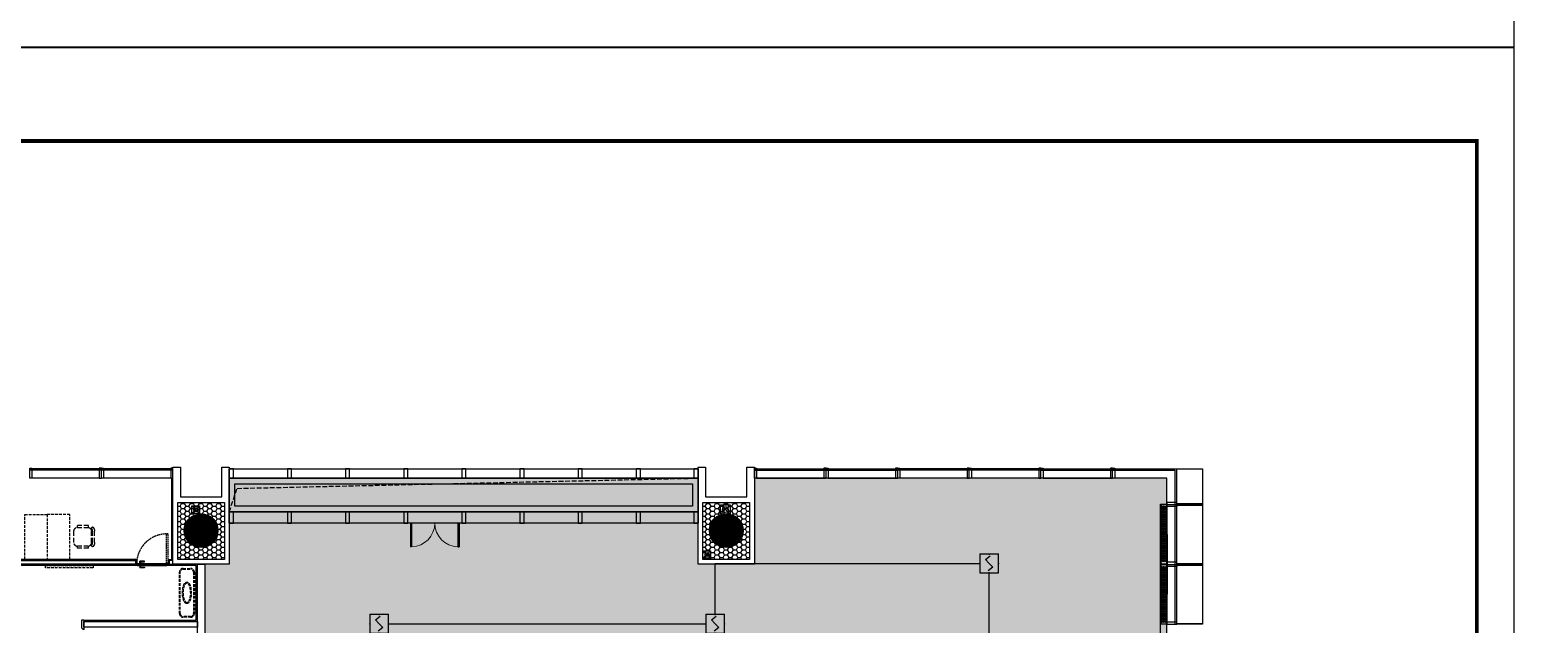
# Model space of a CAD drawing. Extents: x -284868 to 304789, y -137694 to 137894.
# Drawn here: x 198018 to 237597, y -68988 to -53123 of the extents above; entities that cross this region are included whole.
import ezdxf
from ezdxf.enums import TextEntityAlignment as Align

# ---------------------------------------------------------------- set-up
doc = ezdxf.new("R2010")
doc.units = 0
doc.linetypes.add('DASH', pattern=[0.35, 0.25, -0.1])
doc.linetypes.add('DASHED', pattern=[0.75, 0.5, -0.25])
doc.layers.get('0').update_dxf_attribs({"linetype": 'CONTINUOUS'})
for name, color, linetype in [('0-墙', 4, 'CONTINUOUS'), ('0-建筑外轮廓', 8, 'CONTINUOUS'), ('0-建筑柱体', 251, 'CONTINUOUS'), ('0-消防栓(给排水)', 9, 'CONTINUOUS'), ('0-窗', 11, 'CONTINUOUS'), ('0-非设计区域', 251, 'CONTINUOUS'), ('E-FIRE-CIRC', 120, 'CONTINUOUS'), ('E-FIRE-EQPM', 3, 'CONTINUOUS'), ('F-地漏', 8, 'CONTINUOUS'), ('P-完成面', 42, 'CONTINUOUS'), ('P-平面家具', 3, 'CONTINUOUS'), ('P-门扇', 6, 'CONTINUOUS'), ('TEL_TITLE', 7, 'CONTINUOUS'), ('WIRE-照明', 130, 'CONTINUOUS')]:
    doc.layers.add(name, color=color, linetype=linetype)
doc.styles.get("Standard").update_dxf_attribs({"font": 'GBENOR', "bigfont": 'GBCBIG'})

# ---------------------------------------------------------------- blocks, each defined once
blk = doc.blocks.new('_YZH')
at = {"const_width": 0.5}
blk.add_lwpolyline([(-0.25, 0, 1), (0.25, 0, 1)], format="xyb", close=True, dxfattribs=at)
at = {"color": 4}
blk.add_circle((0, 0), 0.5, dxfattribs=at)
blk = doc.blocks.new('sgASGHHHH')
at = {"xscale": 900, "yscale": 900, "zscale": 900}
for p in [(-108646, -884824), (-94646, -884824)]:
    blk.add_blockref('_YZH', p, dxfattribs=at)
blk = doc.blocks.new('A$C3B8026B3')
for p, q in [((9985, 54450), (8185, 54450)), ((11895, 54450), (10095, 54450)), ((27505, 54450), (29305, 54450)), ((29415, 54450), (31215, 54450)), ((33125, 54450), (31325, 54450)), ((35035, 54450), (33235, 54450)), ((35145, 54450), (36945, 54450)), ((38450, 54450), (37055, 54450)), ((38450, 52205), (38450, 54450)), ((38712, 53804, 0), (38450, 53804, 0)), ((38450, 53804, 0), (38450, 53749, 0)), ((38450, 53694, 0), (38450, 53749, 0)), ((38450, 53749, 0), (38712, 53749, 0)), ((38450, 53749, 0), (38712, 53749, 0)), ((38712, 53694, 0), (38450, 53694, 0)), ((38712, 53749, 0), (38712, 53804, 0)), ((38712, 53755, 0), (38712, 53769, 0)), ((38712, 53769, 0), (39400, 53769, 0)), ((39400, 53755, 0), (38712, 53755, 0)), ((38712, 53749, 0), (38712, 53694, 0)), ((38712, 53743, 0), (38712, 53728, 0)), ((39400, 53743, 0), (38712, 53743, 0)), ((38712, 53728, 0), (39400, 53728, 0)), ((39400, 53769, 0), (39400, 53755, 0)), ((39400, 53728, 0), (39400, 53743, 0)), ((38450, 52095), (38450, 50605))]:
    blk.add_line(p, q)
for points in [[(8130, 54712), (8185, 54712), (8185, 54450), (8130, 54450)], [(10040, 54712), (9985, 54712), (9985, 54450), (10040, 54450)], [(10040, 54712), (10095, 54712), (10095, 54450), (10040, 54450)], [(11950, 54712), (11895, 54712), (11895, 54450), (11950, 54450)], [(27450, 54712), (27505, 54712), (27505, 54450), (27450, 54450)], [(29360, 54712), (29305, 54712), (29305, 54450), (29360, 54450)], [(29360, 54712), (29415, 54712), (29415, 54450), (29360, 54450)], [(31270, 54712), (31215, 54712), (31215, 54450), (31270, 54450)], [(31270, 54712), (31325, 54712), (31325, 54450), (31270, 54450)], [(33180, 54712), (33125, 54712), (33125, 54450), (33180, 54450)], [(33180, 54712), (33235, 54712), (33235, 54450), (33180, 54450)], [(35090, 54712), (35035, 54712), (35035, 54450), (35090, 54450)], [(35090, 54712), (35145, 54712), (35145, 54450), (35090, 54450)], [(37000, 54712), (36945, 54712), (36945, 54450), (37000, 54450)], [(37000, 54712), (37055, 54712), (37055, 54450), (37000, 54450)], [(38712, 52150), (38712, 52205), (38450, 52205), (38450, 52150)], [(38712, 52150), (38712, 52095), (38450, 52095), (38450, 52150)], [(38712, 50550), (38712, 50605), (38450, 50605), (38450, 50550)]]:
    blk.add_lwpolyline(points, close=True)
for points in [[(10040, 54700), (8130, 54700)], [(10040, 54662), (8130, 54662)], [(11950, 54700), (10040, 54700)], [(11950, 54662), (10040, 54662)], [(27450, 54700), (29360, 54700)], [(27450, 54662), (29360, 54662)], [(29360, 54700), (31270, 54700)], [(29360, 54662), (31270, 54662)], [(33180, 54700), (31270, 54700)], [(33180, 54662), (31270, 54662)], [(35090, 54700), (33180, 54700)], [(35090, 54662), (33180, 54662)], [(35090, 54700), (37000, 54700)], [(35090, 54662), (37000, 54662)], [(37000, 54700), (38700, 54700)], [(37000, 54662), (38662, 54662)], [(38662, 54662), (38662, 52150)], [(38700, 54700), (38700, 52150)], [(38700, 54700), (39400, 54700), (39400, 52156)], [(38662, 52150), (38662, 50550)], [(38700, 52150), (38700, 50550)], [(39400, 52144), (39400, 50556)]]:
    blk.add_lwpolyline(points)
at = {"elevation": 0}
blk.add_lwpolyline([(38712, 52156), (38712, 52170), (39400, 52170), (39400, 52156)], close=True, dxfattribs=at)
for points in [[(39400, 52144), (38712, 52144), (38712, 52129), (39400, 52129)], [(39400, 50556), (38712, 50556), (38712, 50570), (39400, 50570)]]:
    blk.add_lwpolyline(points, dxfattribs=at)
blk = doc.blocks.new('dhdhjdlll')
for points in [[(94617, -890022), (94727, -890022), (94727, -889772), (94617, -889772)], [(94617, -891222), (94727, -891222), (94727, -890922), (94617, -890922)]]:
    blk.add_lwpolyline(points, close=True)
blk = doc.blocks.new('tynyc3')
for points in [[(94617, -889772), (107117, -889772), (107117, -890022), (94617, -890022)], [(94617, -890922), (107117, -890922), (107117, -891222), (94617, -891222)]]:
    blk.add_lwpolyline(points, close=True)
for p in [(0, 0), (1550, 0), (3100, 0), (4650, 0), (6200, 0), (7750, 0), (9300, 0), (10850, 0), (12390, 0)]:
    blk.add_blockref('dhdhjdlll', p)
blk = doc.blocks.new('$DorLib2D$00000002')
for p, q in [((-0.5, 0), (-0.5, 0.4875)), ((-0.475, 0.4875), (-0.5, 0.4875)), ((-0.475, 0), (-0.475, 0.4875)), ((0.475, 0), (0.475, 0.4875)), ((0.475, 0.4875), (0.5, 0.4875)), ((0.5, 0), (0.5, 0.4875)), ((-0.5, 0), (-0.475, 0)), ((0.5, 0), (0.475, 0))]:
    blk.add_line(p, q)
at = {"lineweight": 13}
for centre, start, end in [((-0.4875, 0), 0, 88.53072), ((0.4875, 0), 91.46928, 180)]:
    blk.add_arc(centre, 0.4875, start, end, dxfattribs=at)
blk = doc.blocks.new('A$C678165FB')
for p, q in [((540, 50506, 0), (540, 52099)), ((543, 50506, 0), (543, 52099)), ((540, 48906, 0), (540, 50494)), ((543, 48906, 0), (543, 50494))]:
    blk.add_line(p, q)
for points in [[(530, 50506), (530, 52099), (700, 52099), (701, 50506)], [(530, 48906), (530, 50494), (701, 50494), (700, 48906)]]:
    blk.add_lwpolyline(points, close=True)
blk.add_lwpolyline([(530, 47300), (530, 52099), (700, 52099)])
for points in [[(557, 52040), (557, 52010, 1), (577, 52010), (577, 52040, 0.999999)], [(557, 51975), (557, 51945, 1), (577, 51945), (577, 51975, 0.999999)], [(557, 51910), (557, 51880, 1), (577, 51880), (577, 51910, 0.999999)], [(557, 51845), (557, 51815, 1), (577, 51815), (577, 51845, 0.999999)], [(596, 52040), (596, 52010, 1), (616, 52010), (616, 52040, 0.999999)], [(596, 51975), (596, 51945, 1), (616, 51945), (616, 51975, 0.999999)], [(596, 51910), (596, 51880, 1), (616, 51880), (616, 51910, 0.999999)], [(596, 51845), (596, 51815, 1), (616, 51815), (616, 51845, 0.999999)], [(636, 52040), (636, 52010, 1), (656, 52010), (656, 52040, 0.999999)], [(636, 51975), (636, 51945, 1), (656, 51945), (656, 51975, 0.999999)], [(636, 51910), (636, 51880, 1), (656, 51880), (656, 51910, 0.999999)], [(636, 51845), (636, 51815, 1), (656, 51815), (656, 51845, 0.999999)], [(675, 52040), (675, 52010, 1), (695, 52010), (695, 52040, 0.999999)], [(675, 51975), (675, 51945, 1), (695, 51945), (695, 51975, 0.999999)], [(675, 51910), (675, 51880, 1), (695, 51880), (695, 51910, 0.999999)], [(675, 51845), (675, 51815, 1), (695, 51815), (695, 51845, 0.999999)], [(557, 51780), (557, 51750, 1), (577, 51750), (577, 51780, 0.999999)], [(557, 51715), (557, 51685, 1), (577, 51685), (577, 51715, 0.999999)], [(557, 51650), (557, 51620, 1), (577, 51620), (577, 51650, 0.999999)], [(557, 51585), (557, 51555, 1), (577, 51555), (577, 51585, 0.999999)], [(557, 51520), (557, 51490, 1), (577, 51490), (577, 51520, 0.999999)], [(557, 51455), (557, 51425, 1), (577, 51425), (577, 51455, 0.999999)], [(596, 51780), (596, 51750, 1), (616, 51750), (616, 51780, 0.999999)], [(596, 51715), (596, 51685, 1), (616, 51685), (616, 51715, 0.999999)], [(596, 51650), (596, 51620, 1), (616, 51620), (616, 51650, 0.999999)], [(596, 51585), (596, 51555, 1), (616, 51555), (616, 51585, 0.999999)], [(596, 51520), (596, 51490, 1), (616, 51490), (616, 51520, 0.999999)], [(596, 51455), (596, 51425, 1), (616, 51425), (616, 51455, 0.999999)], [(636, 51780), (636, 51750, 1), (656, 51750), (656, 51780, 0.999999)], [(636, 51715), (636, 51685, 1), (656, 51685), (656, 51715, 0.999999)], [(636, 51650), (636, 51620, 1), (656, 51620), (656, 51650, 0.999999)], [(636, 51585), (636, 51555, 1), (656, 51555), (656, 51585, 0.999999)], [(636, 51520), (636, 51490, 1), (656, 51490), (656, 51520, 0.999999)], [(636, 51455), (636, 51425, 1), (656, 51425), (656, 51455, 0.999999)], [(675, 51780), (675, 51750, 1), (695, 51750), (695, 51780, 0.999999)], [(675, 51715), (675, 51685, 1), (695, 51685), (695, 51715, 0.999999)], [(675, 51650), (675, 51620, 1), (695, 51620), (695, 51650, 0.999999)], [(675, 51585), (675, 51555, 1), (695, 51555), (695, 51585, 0.999999)], [(675, 51520), (675, 51490, 1), (695, 51490), (695, 51520, 0.999999)], [(675, 51455), (675, 51425, 1), (695, 51425), (695, 51455, 0.999999)], [(557, 51390), (557, 51360, 1), (577, 51360), (577, 51390, 0.999999)], [(557, 51325), (557, 51295, 1), (577, 51295), (577, 51325, 0.999999)], [(557, 51260), (557, 51230, 1), (577, 51230), (577, 51260, 0.999999)], [(557, 51195), (557, 51165, 1), (577, 51165), (577, 51195, 0.999999)], [(557, 51130), (557, 51100, 1), (577, 51100), (577, 51130, 0.999999)], [(557, 51035), (557, 51065, -1), (577, 51065), (577, 51035, -0.999999)], [(596, 51390), (596, 51360, 1), (616, 51360), (616, 51390, 0.999999)], [(596, 51325), (596, 51295, 1), (616, 51295), (616, 51325, 0.999999)], [(596, 51260), (596, 51230, 1), (616, 51230), (616, 51260, 0.999999)], [(596, 51195), (596, 51165, 1), (616, 51165), (616, 51195, 0.999999)], [(596, 51130), (596, 51100, 1), (616, 51100), (616, 51130, 0.999999)], [(596, 51035), (596, 51065, -1), (616, 51065), (616, 51035, -0.999999)], [(636, 51390), (636, 51360, 1), (656, 51360), (656, 51390, 0.999999)], [(636, 51325), (636, 51295, 1), (656, 51295), (656, 51325, 0.999999)], [(636, 51260), (636, 51230, 1), (656, 51230), (656, 51260, 0.999999)], [(636, 51195), (636, 51165, 1), (656, 51165), (656, 51195, 0.999999)], [(636, 51130), (636, 51100, 1), (656, 51100), (656, 51130, 0.999999)], [(636, 51035), (636, 51065, -1), (656, 51065), (656, 51035, -0.999999)], [(675, 51390), (675, 51360, 1), (695, 51360), (695, 51390, 0.999999)], [(675, 51325), (675, 51295, 1), (695, 51295), (695, 51325, 0.999999)], [(675, 51260), (675, 51230, 1), (695, 51230), (695, 51260, 0.999999)], [(675, 51195), (675, 51165, 1), (695, 51165), (695, 51195, 0.999999)], [(675, 51130), (675, 51100, 1), (695, 51100), (695, 51130, 0.999999)], [(675, 51035), (675, 51065, -1), (695, 51065), (695, 51035, -0.999999)], [(557, 50970), (557, 51000, -1), (577, 51000), (577, 50970, -0.999999)], [(557, 50905), (557, 50935, -1), (577, 50935), (577, 50905, -0.999999)], [(557, 50840), (557, 50870, -1), (577, 50870), (577, 50840, -0.999999)], [(557, 50775), (557, 50805, -1), (577, 50805), (577, 50775, -0.999999)], [(557, 50710), (557, 50740, -1), (577, 50740), (577, 50710, -0.999999)], [(557, 50645), (557, 50675, -1), (577, 50675), (577, 50645, -0.999999)], [(596, 50970), (596, 51000, -1), (616, 51000), (616, 50970, -0.999999)], [(596, 50905), (596, 50935, -1), (616, 50935), (616, 50905, -0.999999)], [(596, 50840), (596, 50870, -1), (616, 50870), (616, 50840, -0.999999)], [(596, 50775), (596, 50805, -1), (616, 50805), (616, 50775, -0.999999)], [(596, 50710), (596, 50740, -1), (616, 50740), (616, 50710, -0.999999)], [(596, 50645), (596, 50675, -1), (616, 50675), (616, 50645, -0.999999)], [(636, 50970), (636, 51000, -1), (656, 51000), (656, 50970, -0.999999)], [(636, 50905), (636, 50935, -1), (656, 50935), (656, 50905, -0.999999)], [(636, 50840), (636, 50870, -1), (656, 50870), (656, 50840, -0.999999)], [(636, 50775), (636, 50805, -1), (656, 50805), (656, 50775, -0.999999)], [(636, 50710), (636, 50740, -1), (656, 50740), (656, 50710, -0.999999)], [(636, 50645), (636, 50675, -1), (656, 50675), (656, 50645, -0.999999)], [(675, 50970), (675, 51000, -1), (695, 51000), (695, 50970, -0.999999)], [(675, 50905), (675, 50935, -1), (695, 50935), (695, 50905, -0.999999)], [(675, 50840), (675, 50870, -1), (695, 50870), (695, 50840, -0.999999)], [(675, 50775), (675, 50805, -1), (695, 50805), (695, 50775, -0.999999)], [(675, 50710), (675, 50740, -1), (695, 50740), (695, 50710, -0.999999)], [(675, 50645), (675, 50675, -1), (695, 50675), (695, 50645, -0.999999)], [(557, 50580), (557, 50610, -1), (577, 50610), (577, 50580, -0.999999)], [(557, 50420), (557, 50390, 1), (577, 50390), (577, 50420, 0.999999)], [(557, 50355), (557, 50325, 1), (577, 50325), (577, 50355, 0.999999)], [(557, 50290), (557, 50260, 1), (577, 50260), (577, 50290, 0.999999)], [(596, 50580), (596, 50610, -1), (616, 50610), (616, 50580, -0.999999)], [(596, 50420), (596, 50390, 1), (616, 50390), (616, 50420, 0.999999)], [(596, 50355), (596, 50325, 1), (616, 50325), (616, 50355, 0.999999)], [(596, 50290), (596, 50260, 1), (616, 50260), (616, 50290, 0.999999)], [(636, 50580), (636, 50610, -1), (656, 50610), (656, 50580, -0.999999)], [(636, 50420), (636, 50390, 1), (656, 50390), (656, 50420, 0.999999)], [(636, 50355), (636, 50325, 1), (656, 50325), (656, 50355, 0.999999)], [(636, 50290), (636, 50260, 1), (656, 50260), (656, 50290, 0.999999)], [(675, 50580), (675, 50610, -1), (695, 50610), (695, 50580, -0.999999)], [(675, 50420), (675, 50390, 1), (695, 50390), (695, 50420, 0.999999)], [(675, 50355), (675, 50325, 1), (695, 50325), (695, 50355, 0.999999)], [(675, 50290), (675, 50260, 1), (695, 50260), (695, 50290, 0.999999)], [(557, 50225), (557, 50195, 1), (577, 50195), (577, 50225, 0.999999)], [(557, 50160), (557, 50130, 1), (577, 50130), (577, 50160, 0.999999)], [(557, 50095), (557, 50065, 1), (577, 50065), (577, 50095, 0.999999)], [(557, 50030), (557, 50000, 1), (577, 50000), (577, 50030, 0.999999)], [(557, 49965), (557, 49935, 1), (577, 49935), (577, 49965, 0.999999)], [(557, 49870), (557, 49900, -1), (577, 49900), (577, 49870, -0.999999)], [(596, 50225), (596, 50195, 1), (616, 50195), (616, 50225, 0.999999)], [(596, 50160), (596, 50130, 1), (616, 50130), (616, 50160, 0.999999)], [(596, 50095), (596, 50065, 1), (616, 50065), (616, 50095, 0.999999)], [(596, 50030), (596, 50000, 1), (616, 50000), (616, 50030, 0.999999)], [(596, 49965), (596, 49935, 1), (616, 49935), (616, 49965, 0.999999)], [(596, 49870), (596, 49900, -1), (616, 49900), (616, 49870, -0.999999)], [(636, 50225), (636, 50195, 1), (656, 50195), (656, 50225, 0.999999)], [(636, 50160), (636, 50130, 1), (656, 50130), (656, 50160, 0.999999)], [(636, 50095), (636, 50065, 1), (656, 50065), (656, 50095, 0.999999)], [(636, 50030), (636, 50000, 1), (656, 50000), (656, 50030, 0.999999)], [(636, 49965), (636, 49935, 1), (656, 49935), (656, 49965, 0.999999)], [(636, 49870), (636, 49900, -1), (656, 49900), (656, 49870, -0.999999)], [(675, 50225), (675, 50195, 1), (695, 50195), (695, 50225, 0.999999)], [(675, 50160), (675, 50130, 1), (695, 50130), (695, 50160, 0.999999)], [(675, 50095), (675, 50065, 1), (695, 50065), (695, 50095, 0.999999)], [(675, 50030), (675, 50000, 1), (695, 50000), (695, 50030, 0.999999)], [(675, 49965), (675, 49935, 1), (695, 49935), (695, 49965, 0.999999)], [(675, 49870), (675, 49900, -1), (695, 49900), (695, 49870, -0.999999)], [(557, 49805), (557, 49835, -1), (577, 49835), (577, 49805, -0.999999)], [(557, 49740), (557, 49770, -1), (577, 49770), (577, 49740, -0.999999)], [(557, 49675), (557, 49705, -1), (577, 49705), (577, 49675, -0.999999)], [(557, 49610), (557, 49640, -1), (577, 49640), (577, 49610, -0.999999)], [(557, 49545), (557, 49575, -1), (577, 49575), (577, 49545, -0.999999)], [(557, 49480), (557, 49510, -1), (577, 49510), (577, 49480, -0.999999)], [(596, 49805), (596, 49835, -1), (616, 49835), (616, 49805, -0.999999)], [(596, 49740), (596, 49770, -1), (616, 49770), (616, 49740, -0.999999)], [(596, 49675), (596, 49705, -1), (616, 49705), (616, 49675, -0.999999)], [(596, 49610), (596, 49640, -1), (616, 49640), (616, 49610, -0.999999)], [(596, 49545), (596, 49575, -1), (616, 49575), (616, 49545, -0.999999)], [(596, 49480), (596, 49510, -1), (616, 49510), (616, 49480, -0.999999)], [(636, 49805), (636, 49835, -1), (656, 49835), (656, 49805, -0.999999)], [(636, 49740), (636, 49770, -1), (656, 49770), (656, 49740, -0.999999)], [(636, 49675), (636, 49705, -1), (656, 49705), (656, 49675, -0.999999)], [(636, 49610), (636, 49640, -1), (656, 49640), (656, 49610, -0.999999)], [(636, 49545), (636, 49575, -1), (656, 49575), (656, 49545, -0.999999)], [(636, 49480), (636, 49510, -1), (656, 49510), (656, 49480, -0.999999)], [(675, 49805), (675, 49835, -1), (695, 49835), (695, 49805, -0.999999)], [(675, 49740), (675, 49770, -1), (695, 49770), (695, 49740, -0.999999)], [(675, 49675), (675, 49705, -1), (695, 49705), (695, 49675, -0.999999)], [(675, 49610), (675, 49640, -1), (695, 49640), (695, 49610, -0.999999)], [(675, 49545), (675, 49575, -1), (695, 49575), (695, 49545, -0.999999)], [(675, 49480), (675, 49510, -1), (695, 49510), (695, 49480, -0.999999)], [(557, 49415), (557, 49445, -1), (577, 49445), (577, 49415, -0.999999)], [(557, 49350), (557, 49380, -1), (577, 49380), (577, 49350, -0.999999)], [(557, 49285), (557, 49315, -1), (577, 49315), (577, 49285, -0.999999)], [(557, 49220), (557, 49250, -1), (577, 49250), (577, 49220, -0.999999)], [(557, 49155), (557, 49185, -1), (577, 49185), (577, 49155, -0.999999)], [(557, 49090), (557, 49120, -1), (577, 49120), (577, 49090, -0.999999)], [(596, 49415), (596, 49445, -1), (616, 49445), (616, 49415, -0.999999)], [(596, 49350), (596, 49380, -1), (616, 49380), (616, 49350, -0.999999)], [(596, 49285), (596, 49315, -1), (616, 49315), (616, 49285, -0.999999)], [(596, 49220), (596, 49250, -1), (616, 49250), (616, 49220, -0.999999)], [(596, 49155), (596, 49185, -1), (616, 49185), (616, 49155, -0.999999)], [(596, 49090), (596, 49120, -1), (616, 49120), (616, 49090, -0.999999)], [(636, 49415), (636, 49445, -1), (656, 49445), (656, 49415, -0.999999)], [(636, 49350), (636, 49380, -1), (656, 49380), (656, 49350, -0.999999)], [(636, 49285), (636, 49315, -1), (656, 49315), (656, 49285, -0.999999)], [(636, 49220), (636, 49250, -1), (656, 49250), (656, 49220, -0.999999)], [(636, 49155), (636, 49185, -1), (656, 49185), (656, 49155, -0.999999)], [(636, 49090), (636, 49120, -1), (656, 49120), (656, 49090, -0.999999)], [(675, 49415), (675, 49445, -1), (695, 49445), (695, 49415, -0.999999)], [(675, 49350), (675, 49380, -1), (695, 49380), (695, 49350, -0.999999)], [(675, 49285), (675, 49315, -1), (695, 49315), (695, 49285, -0.999999)], [(675, 49220), (675, 49250, -1), (695, 49250), (695, 49220, -0.999999)], [(675, 49155), (675, 49185, -1), (695, 49185), (695, 49155, -0.999999)], [(675, 49090), (675, 49120, -1), (695, 49120), (695, 49090, -0.999999)], [(557, 49025), (557, 49055, -1), (577, 49055), (577, 49025, -0.999999)], [(557, 48960), (557, 48990, -1), (577, 48990), (577, 48960, -0.999999)], [(596, 49025), (596, 49055, -1), (616, 49055), (616, 49025, -0.999999)], [(596, 48960), (596, 48990, -1), (616, 48990), (616, 48960, -0.999999)], [(636, 49025), (636, 49055, -1), (656, 49055), (656, 49025, -0.999999)], [(636, 48960), (636, 48990, -1), (656, 48990), (656, 48960, -0.999999)], [(675, 49025), (675, 49055, -1), (695, 49055), (695, 49025, -0.999999)], [(675, 48960), (675, 48990, -1), (695, 48990), (695, 48960, -0.999999)]]:
    blk.add_lwpolyline(points, format="xyb", close=True)
blk = doc.blocks.new('A$C10332E08')
for p, q in [((250, 0), (0, 250)), ((250, 250), (0, 0))]:
    blk.add_line(p, q)
blk.add_lwpolyline([(0, 250), (250, 250), (250, 0), (0, 0)], close=True)
blk = doc.blocks.new('A$C2AC726D9')
for centre, radius in [((10904, 708), 50), ((25025, 709), 75), ((24530, -489), 50)]:
    blk.add_circle(centre, radius)
at = {"xscale": 0.8, "yscale": 0.8, "zscale": 0.8, "rotation": 270}
for p in [(10804, 808), (24430, -389)]:
    blk.add_blockref('A$C10332E08', p, dxfattribs=at)
at = {"rotation": 270}
blk.add_blockref('A$C10332E08', (24900, 834), dxfattribs=at)
blk = doc.blocks.new('FZ03')
at = {"color": 8}
for p, q in [((-4, 1), (-4, 3)), ((-4, 3), (0, 3)), ((0, 0), (-4, 1)), ((-3, 7), (3, 7)), ((0, 7), (-3, 5)), ((-3, 3), (-3, 7)), ((0, 5), (-3, 4)), ((0, 7), (3, 5)), ((0, 7), (0, 3)), ((0, 5), (3, 4)), ((0, 3), (4, 3)), ((4, 1), (0, 0)), ((3, 3), (3, 7)), ((4, 3), (4, 1))]:
    blk.add_line(p, q, dxfattribs=at)
blk = doc.blocks.new('A$C79893AB6')
at = {"color": 8, "linetype": 'DASHED', "ltscale": 5}
for points in [[(10, 20), (0, 20), (0, 5), (10, 5)], [(10, 0), (12, 0), (12, 25), (10, 25)], [(13, 0), (15, 0), (15, 25), (13, 25)], [(15, 20), (25, 20), (25, 5), (15, 5)]]:
    blk.add_lwpolyline(points, close=True, dxfattribs=at)
for points in [[(5, 20), (5, 5)], [(12, 18), (13, 18)], [(12, 16), (13, 16)], [(12, 14), (13, 14)], [(12, 10), (13, 10)], [(12, 8), (13, 8)], [(12, 6), (13, 6)], [(20, 20), (20, 5)]]:
    blk.add_lwpolyline(points, dxfattribs=at)
blk = doc.blocks.new('A$C340bdad7')
at = {"color": 8, "linetype": 'DASHED', "ltscale": 30}
for points in [[(-724, 5, 0.414214), (-725, 7), (-775, 7, 0.414214), (-776, 5)], [(-724, -55, -0.414214), (-725, -57), (-775, -57, -0.414214), (-776, -55)]]:
    blk.add_lwpolyline(points, format="xyb", dxfattribs=at)
for points in [[(-776, 5), (-776, 0), (-724, 0), (-724, 5)], [(-740, 48), (-740, 7), (-759, 7), (-759, 67)], [(-740, 48), (-636, 48), (-636, 67), (-759, 67)], [(-776, -55), (-776, -50), (-724, -50), (-724, -55)], [(-740, -98), (-740, -57), (-759, -57), (-759, -117)], [(-740, -98), (-636, -98), (-636, -117), (-759, -117)]]:
    blk.add_lwpolyline(points, dxfattribs=at)
at = {"layer": 'P-门扇'}
for p, q in [((-815, 0), (-35, 0)), ((-815, -50), (-35, -50))]:
    blk.add_line(p, q, dxfattribs=at)
at = {"layer": 'P-门扇', "color": 251}
for p, q in [((-845, -3), (-35, -3)), ((-830, -47), (-35, -47)), ((-815, -15), (-35, -15)), ((-815, -35), (-35, -35))]:
    blk.add_line(p, q, dxfattribs=at)
at = {"layer": 'P-门扇', "color": 251, "linetype": 'DASH', "ltscale": 150}
blk.add_lwpolyline([(-845, 0, -0.420056), (-5, 790, 3.831979)], format="xyb", dxfattribs=at)
blk.add_lwpolyline([(-55, 15), (-37, 15), (-37, 0), (-5, 0), (-5, 790), (-37, 790), (-37, 775), (-55, 775), (-55, 15)], dxfattribs=at)
at = {"layer": 'P-门扇'}
for points in [[(-815, 0), (-815, 0), (-845, 0), (-845, -32), (-830, -32), (-830, -50), (-815, -50)], [(-815, -47), (-815, -3)]]:
    blk.add_lwpolyline(points, dxfattribs=at)
at = {"layer": 'P-门扇', "color": 251}
for points in [[(-815, -15), (-815, -35), (-775, -35), (-775, -15)], [(-445, -15), (-445, -35), (-405, -35), (-405, -15)], [(-75, -15), (-75, -35), (-35, -35), (-35, -15)]]:
    blk.add_lwpolyline(points, close=True, dxfattribs=at)
for points in [[(-815, -15), (-775, -35)], [(-775, -15), (-815, -35)], [(-445, -15), (-405, -35)], [(-405, -15), (-445, -35)], [(-75, -15), (-35, -35)], [(-35, -15), (-75, -35)]]:
    blk.add_lwpolyline(points, dxfattribs=at)
at = {"layer": 'P-门扇'}
blk.add_lwpolyline([(-20, -50), (-35, -50), (-35, 0), (-5, 0), (-5, -32), (-20, -32)], close=True, dxfattribs=at)
at = {"rotation": 180}
blk.add_blockref('A$C79893AB6', (10, 0), dxfattribs=at)
at = {"xscale": -0.7194583547756841, "yscale": 0.7194583547756841, "zscale": 0.7194583547756841, "rotation": 180}
for p in [(-840, -33), (-10, -33)]:
    blk.add_blockref('FZ03', p, dxfattribs=at)
blk = doc.blocks.new('A$C6ADB32EF')
at = {"linetype": 'DASH', "ltscale": 500, "extrusion": (9.7216e-06, -4.61158e-06, 1)}
for p, q in [((-548, 146, 0), (-548, -146, 0)), ((-453, 302, 0), (-453, 244, 0)), ((-162, 302, 0), (-453, 302, 0)), ((-162, 244, 0), (-453, 244, 0)), ((-162, 302, 0), (-162, 244, 0)), ((-82, 146, 0), (-82, -146, 0)), ((-58, 146, 0), (-58, -146, 0)), ((0, 146, 0), (0, -146, 0)), ((-162, -244, 0), (-453, -244, 0)), ((-453, -244, 0), (-453, -302, 0)), ((-162, -302, 0), (-453, -302, 0)), ((-162, -244, 0), (-162, -302, 0))]:
    blk.add_line(p, q, dxfattribs=at)
for centre, radius, start, end in [((-432, 146), 117, 100.6177, 180), ((-198, 146), 116, 359.9475, 71.9768), ((-40, 222), 41.8, 93.1903, 179.0444), ((-198, 146), 140, 360, 33.4945), ((-181, 148), 181, 359.2506, 39.8909), ((-432, -146), 117, 180, 259.3822), ((-198, -146), 116, 288.0313, 0.0488), ((-198, -146), 140, 326.5054, 360), ((-7, -201), 77.5, 196.626, 238.7279), ((-168, -150), 168, 315.8401, 1.3797)]:
    blk.add_arc(centre, radius, start, end, dxfattribs=at)
blk = doc.blocks.new('$equip$00002649')
for p, q in [((-0.5, 0.5), (-0.5, -0.5)), ((0.5, 0.5), (-0.5, 0.5)), ((-0.2, 0.2), (0.05, 0.4)), ((0, 0), (-0.2, 0.2)), ((0, 0), (0.2, -0.2)), ((0.5, -0.5), (0.5, 0.5)), ((-0.5, -0.5), (0.5, -0.5)), ((0.2, -0.2), (-0.05, -0.4))]:
    blk.add_line(p, q)
at = {"const_width": 0.04}
blk.add_lwpolyline([(-0.5, 0.5), (0.5, 0.5), (0.5, -0.5), (-0.5, -0.5), (-0.5, 0.5), (0.5, 0.5)], dxfattribs=at)
for p in [(-0.5, 0), (0, 0.5), (0.5, 0), (0, -0.5)]:
    blk.add_point(p)
at = {"color": 7, "flags": 1}
for tag, height, p in [('A', 0.00002, (0, 0)), ('B', 0.4, (0.762, -0.208))]:
    blk.add_attdef(tag, text='', height=height, dxfattribs=at).set_placement(p, align=Align.MIDDLE_CENTER)
blk = doc.blocks.new('A$Ca154d7f9')
at = {"layer": 'E-FIRE-CIRC', "linetype": 'Continuous'}
for p, q in [((13706, 24166), (13706, 25525)), ((13706, 25525), (20758, 25525)), ((21008, 20527), (21008, 25275)), ((4997, 23916), (13456, 23916))]:
    blk.add_line(p, q, dxfattribs=at)
at = {"layer": 'E-FIRE-EQPM', "xscale": 500, "yscale": 500, "zscale": 500}
for p in [(21008, 25525), (4747, 23916), (13706, 23916)]:
    blk.add_blockref('$equip$00002649', p, dxfattribs=at)

msp = doc.modelspace()

# ---------------------------------------------------------------- hatches: boundary and pattern name
at = {"layer": '0-建筑外轮廓'}
h = msp.add_hatch(dxfattribs=at)
h.set_pattern_fill('HONEY', color=251, scale=50)
h.set_pattern_definition([(0, (108721.22, 679936.08), (119.0625, 68.74075), [79.375, -158.75]), (120, (108721.22, 679936.08), (-119.062486, 68.7407746), [79.375, -158.75]), (60, (108721.22, 679936.08), (1.4e-05, 137.4815246), [-158.75, 79.375])])
h.paths.add_polyline_path([(201968, -65736), (203208, -65736), (203208, -67255), (201968, -67255)])
h = msp.add_hatch(dxfattribs=at)
h.set_pattern_fill('HONEY', color=251, scale=50)
h.set_pattern_definition([(0, (122721.22, 679936.08), (119.0625, 68.74075), [79.375, -158.75]), (120, (122721.22, 679936.08), (-119.062486, 68.7407746), [79.375, -158.75]), (60, (122721.22, 679936.08), (1.4e-05, 137.4815246), [-158.75, 79.375])])
h.paths.add_polyline_path([(215968, -65736), (217208, -65736), (217208, -67255), (215968, -67255)])
at = {"layer": '0-非设计区域', "ltscale": 3}
h = msp.add_hatch(dxfattribs=at)
h.set_pattern_fill('ANGLE', color=256, scale=100)
h.set_pattern_definition([(0, (-222963.06, 278012.8), (0, 698.5), [508, -190.5]), (90, (-222963.06, 278012.8), (-698.5, 4e-14), [508, -190.5])])
h.paths.add_polyline_path([(202688, -67386), (202688, -75488), (200388, -75488), (200388, -94382), (202188, -94382), (202188, -95588), (211788, -95588), (211788, -99388), (208238, -99388), (208238, -99688), (202188, -99688), (202188, -103688), (211188, -103688), (211188, -106368), (216488, -106368), (216488, -117136), (217338, -117136), (217338, -118589), (228338, -118589), (228338, -65088), (217338, -65088), (217338, -67386), (215838, -67386), (215838, -65088), (203338, -65088), (203338, -67386)])

# ---------------------------------------------------------------- linework, layer by layer
at = {"layer": '0-墙', "ltscale": 3}
for points in [[(196058, -67386), (196058, -65088), (196158, -65088), (196158, -67286), (200838, -67286), (200838, -67386), (196058, -67386)], [(202688, -75288), (202888, -75288), (202888, -75488), (202238, -75488), (202238, -75288), (202488, -75288), (202488, -67386), (202688, -67386), (202688, -75288)]]:
    msp.add_lwpolyline(points, dxfattribs=at)
for points in [[(201838, -67286), (201738, -67286), (201738, -67386), (201838, -67386)], [(199458, -68911), (202488, -68911), (202488, -69061), (199458, -69061)]]:
    msp.add_lwpolyline(points, close=True, dxfattribs=at)
at = {"layer": '0-建筑外轮廓', "color": 42}
for points in [[(201838, -67386), (201838, -64796), (202038, -64796), (202038, -65586), (203138, -65586), (203138, -64796), (203338, -64796), (203338, -67386)], [(215838, -67386), (215838, -64796), (216038, -64796), (216038, -65586), (217138, -65586), (217138, -64796), (217338, -64796), (217338, -67386)], [(201968, -65736), (203208, -65736), (203208, -67255), (201968, -67255)], [(215968, -65736), (217208, -65736), (217208, -67255), (215968, -67255)]]:
    msp.add_lwpolyline(points, close=True, dxfattribs=at)
at = {"layer": '0-建筑外轮廓', "color": 251}
for points in [[(201968, -67256), (201968, -65736), (203208, -65736), (203208, -67256)], [(215968, -67256), (215968, -65736), (217208, -65736), (217208, -67256)]]:
    msp.add_lwpolyline(points, close=True, dxfattribs=at)
at = {"layer": '0-窗', "color": 6, "linetype": 'DASH', "ltscale": 500}
msp.add_lwpolyline([(203338, -65988), (203547, -65361), (215838, -65088)], dxfattribs=at)
at = {"layer": '0-窗'}
for points in [[(203338, -65088), (215838, -65088), (215838, -65988), (203338, -65988)], [(215688, -65838), (203488, -65838), (203488, -65238), (215688, -65238)]]:
    msp.add_lwpolyline(points, close=True, dxfattribs=at)
at = {"layer": '0-非设计区域', "ltscale": 3}
msp.add_lwpolyline([(228338, -118589), (228338, -65088), (217338, -65088), (217338, -67386), (215838, -67386), (215838, -65088), (203338, -65088), (203338, -67386), (202688, -67386), (202688, -75488), (200388, -75488), (200388, -94382), (202188, -94382), (202188, -95588), (211788, -95588), (211788, -99388)], dxfattribs=at)
at = {"layer": 'P-完成面'}
for points in [[(200853, -67366), (200853, -67251), (200848, -67251), (200848, -67256), (196188, -67256), (196188, -65088)], [(201723, -67366), (201723, -67251), (201728, -67251), (201728, -67256), (201808, -67256), (201808, -65088)], [(200863, -67401), (200878, -67401), (200878, -67416), (197268, -67416), (197268, -67851), (197253, -67851), (197253, -67836)], [(199458, -68881), (202458, -68881), (202458, -67416), (201698, -67416), (201698, -67401), (201713, -67401)]]:
    msp.add_lwpolyline(points, dxfattribs=at)
for points in [[(200863, -67366), (200838, -67366), (200838, -67404), (200863, -67404)], [(201713, -67366), (201738, -67366), (201738, -67404), (201713, -67404)]]:
    msp.add_lwpolyline(points, close=True, dxfattribs=at)
msp.add_lwpolyline([(199408, -69089), (199408, -68873, -0.414214), (199410, -68871), (199456, -68871, -0.414214), (199458, -68873), (199458, -69129, -0.414214), (199456, -69131), (199450, -69131, -0.414214), (199448, -69129), (199448, -69121), (199448, -69121, -0.414214), (199418, -69091), (199418, -69091), (199410, -69091, -0.414214)], format="xyb", close=True, dxfattribs=at)
at = {"layer": 'P-平面家具', "linetype": 'DASH', "ltscale": 300}
for points in [[(198488, -67256), (197888, -67256), (197888, -66056), (198488, -66056)], [(198488, -67256), (199088, -67256), (199088, -66056), (198488, -66056)], [(198438, -67416), (199708, -67416), (199708, -67480), (198438, -67480)]]:
    msp.add_lwpolyline(points, close=True, dxfattribs=at)
msp.add_lwpolyline([(202308, -68799), (202108, -68799, -0.414214), (202008, -68699), (202008, -67598, -0.414214), (202108, -67498), (202308, -67498, -0.414214), (202408, -67598), (202408, -68699, -0.414214)], format="xyb", close=True, dxfattribs=at)
at = {"layer": 'P-平面家具', "color": 251, "linetype": 'DASH', "ltscale": 300}
msp.add_lwpolyline([(202308, -68779), (202108, -68779, -0.414214), (202028, -68699), (202028, -67598, -0.414214), (202108, -67518), (202308, -67518, -0.414214), (202388, -67598), (202388, -68699, -0.414214)], format="xyb", close=True, dxfattribs=at)
msp.add_ellipse((202208, -68148), major_axis=(0, -289), ratio=0.407473, dxfattribs=at)
msp.add_open_spline([(202208, -68413), (202209, -68413), (202210, -68413), (202213, -68412), (202214, -68412), (202216, -68411), (202218, -68411), (202221, -68409), (202222, -68409), (202225, -68407), (202227, -68405), (202230, -68403), (202232, -68401), (202235, -68398), (202237, -68396), (202241, -68391), (202244, -68388), (202249, -68380), (202252, -68376), (202257, -68367), (202260, -68362), (202265, -68351), (202267, -68345), (202272, -68333), (202274, -68327), (202280, -68310), (202283, -68300), (202288, -68278), (202290, -68266), (202294, -68242), (202296, -68230), (202298, -68205), (202299, -68192), (202301, -68166), (202301, -68153), (202300, -68127), (202300, -68114), (202298, -68088), (202297, -68076), (202294, -68051), (202292, -68039), (202287, -68016), (202285, -68004), (202279, -67983), (202276, -67973), (202269, -67954), (202265, -67946), (202258, -67932), (202255, -67926), (202249, -67916), (202246, -67912), (202241, -67905), (202238, -67902), (202233, -67897), (202231, -67894), (202227, -67891), (202225, -67890), (202221, -67888), (202220, -67887), (202217, -67886), (202215, -67885), (202212, -67884), (202211, -67884), (202208, -67884), (202207, -67884), (202204, -67884), (202203, -67884), (202200, -67885), (202198, -67886), (202195, -67887), (202193, -67888), (202190, -67891), (202188, -67892), (202184, -67895), (202182, -67897), (202178, -67901), (202176, -67903), (202172, -67908), (202170, -67911), (202165, -67919), (202162, -67924), (202156, -67934), (202153, -67940), (202148, -67953), (202145, -67959), (202140, -67974), (202138, -67981), (202133, -67997), (202131, -68005), (202126, -68025), (202124, -68037), (202120, -68063), (202118, -68077), (202116, -68104), (202115, -68118), (202115, -68146), (202115, -68160), (202116, -68187), (202117, -68201), (202119, -68228), (202121, -68241), (202125, -68267), (202128, -68279), (202134, -68303), (202137, -68314), (202143, -68333), (202146, -68341), (202153, -68356), (202156, -68363), (202163, -68375), (202166, -68379), (202171, -68388), (202174, -68391), (202179, -68397), (202182, -68400), (202186, -68404), (202188, -68405), (202192, -68408), (202194, -68409), (202197, -68410), (202199, -68411), (202201, -68412), (202203, -68412), (202205, -68413), (202207, -68413), (202208, -68413)], degree=3, knots=[0, 0, 0, 0, 0.062344, 0.062344, 0.124687, 0.124687, 0.187031, 0.187031, 0.249375, 0.249375, 0.311718, 0.311718, 0.374062, 0.374062, 0.436406, 0.436406, 0.529353, 0.529353, 0.622301, 0.622301, 0.715249, 0.715249, 0.808197, 0.808197, 0.901145, 0.901145, 1.04115, 1.04115, 1.181155, 1.181155, 1.321161, 1.321161, 1.461166, 1.461166, 1.601171, 1.601171, 1.741177, 1.741177, 1.881182, 1.881182, 2.021187, 2.021187, 2.161192, 2.161192, 2.301198, 2.301198, 2.441203, 2.441203, 2.547813, 2.547813, 2.654422, 2.654422, 2.741231, 2.741231, 2.828039, 2.828039, 2.899247, 2.899247, 2.970455, 2.970455, 3.041663, 3.041663, 3.112871, 3.112871, 3.184079, 3.184079, 3.255287, 3.255287, 3.326495, 3.326495, 3.397703, 3.397703, 3.468911, 3.468911, 3.540119, 3.540119, 3.611327, 3.611327, 3.682535, 3.682535, 3.786777, 3.786777, 3.89102, 3.89102, 3.995263, 3.995263, 4.099505, 4.099505, 4.203748, 4.203748, 4.35347, 4.35347, 4.503192, 4.503192, 4.652914, 4.652914, 4.802636, 4.802636, 4.952358, 4.952358, 5.10208, 5.10208, 5.251802, 5.251802, 5.401523, 5.401523, 5.526094, 5.526094, 5.650665, 5.650665, 5.751112, 5.751112, 5.851559, 5.851559, 5.933193, 5.933193, 6.014828, 6.014828, 6.082677, 6.082677, 6.150525, 6.150525, 6.218374, 6.218374, 6.283185, 6.283185, 6.283185, 6.283185], dxfattribs=at)
at = {"layer": 'TEL_TITLE'}
for points in [[(178197, -53598), (237597, -53598), (237597, 30502), (178197, 30502)], [(178197, -137694), (237597, -137694), (237597, -53594), (178197, -53594)]]:
    msp.add_lwpolyline(points, close=True, dxfattribs=at)
at = {"layer": 'TEL_TITLE', "const_width": 100}
msp.add_lwpolyline([(179197, -136694), (236597, -136694), (236597, -56094), (179197, -56094)], close=True, dxfattribs=at)

# ---------------------------------------------------------------- block references
at = {"layer": '0-建筑柱体'}
msp.add_blockref('sgASGHHHH', (311234, 818336), dxfattribs=at)
at = {"layer": '0-消防栓(给排水)', "color": 0}
msp.add_blockref('A$C2AC726D9', (191538, -66636), dxfattribs=at)
at = {"layer": '0-窗'}
for name, p in [('A$C3B8026B3', (189888, -119538)), ('tynyc3', (108721, 824933))]:
    msp.add_blockref(name, p, dxfattribs=at)
at = {"layer": 'F-地漏'}
msp.add_blockref('A$C678165FB', (227638, -117886), dxfattribs=at)
at = {"layer": 'P-平面家具', "linetype": 'DASH', "ltscale": 300, "xscale": -1, "rotation": 180}
msp.add_blockref('A$C6ADB32EF', (199746, -66656, 0), dxfattribs=at)
at = {"layer": 'P-门扇', "xscale": 1300, "yscale": -1300, "zscale": 100}
msp.add_blockref('$DorLib2D$00000002', (208818, -66288), dxfattribs=at)
at = {"layer": 'P-门扇'}
msp.add_blockref('A$C340bdad7', (201713, -67366), dxfattribs=at)
at = {"layer": 'WIRE-照明'}
msp.add_blockref('A$Ca154d7f9', (202588, -92888), dxfattribs=at)

doc.saveas('drawing.dxf')
